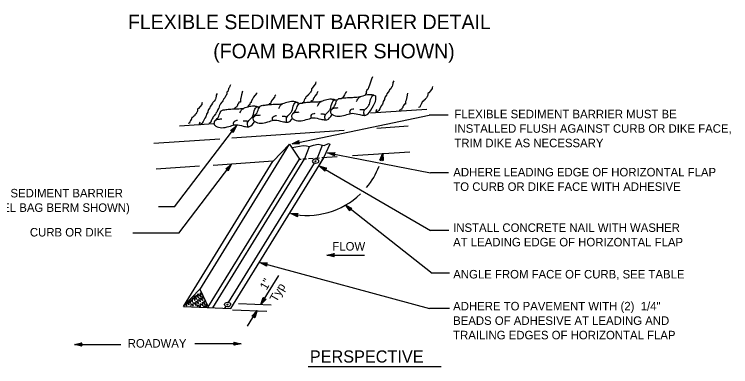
# Model space of a CAD drawing. Extents: x -894 to 866, y -472 to 714.
# Drawn here: x -184 to 406, y 50 to 340 of the extents above; entities that cross this region are included whole.
import ezdxf

# ---------------------------------------------------------------- set-up
doc = ezdxf.new("R2010")
doc.units = 0
for name, color, linetype in [('df_FLOW-LINE', 7, 'Continuous'), ('rd_PROFILE-OG', 7, 'Continuous'), ('temp_CONSTRUCTION', 7, 'Continuous'), ('temp_CONSTRUCTION-anno', 7, 'Continuous')]:
    doc.layers.add(name, color=color, linetype=linetype)

msp = doc.modelspace()

# ---------------------------------------------------------------- linework, layer by layer
at = {"layer": 'df_FLOW-LINE'}
for p, q in [((73.87, 142), (104.83, 142)), ((73.87, 142), (73.87, 142)), ((79.87, 143.33), (79.87, 143.33)), ((79.87, 140.66), (79.87, 140.66))]:
    msp.add_line(p, q, dxfattribs=at)
msp.add_lwpolyline([(79.87, 140.66), (73.87, 142), (79.87, 143.33), (79.66, 142.97), (75.26, 142), (79.66, 141.01), (79.45, 141.37), (76.64, 141.99), (79.45, 142.62), (79.23, 142.26), (78.02, 141.99), (79.24, 141.72), (79.07, 142), (79.87, 143.33), (79.07, 142)], close=True, dxfattribs=at)
at = {"layer": 'rd_PROFILE-OG'}
for points in [[(64.73, 284.52), (64.4, 283.52), (64.4, 282.85), (63.07, 281.19), (61.73, 279.53), (61.07, 278.87), (61.07, 278.53), (61.07, 277.87), (61.07, 277.54), (60.73, 276.87), (60.4, 276.21), (60.07, 275.87), (59.73, 275.21), (59.4, 274.88), (59.07, 274.54), (58.74, 274.21), (58.74, 273.88), (58.4, 273.55), (57.4, 272.88), (57.4, 272.55), (56.74, 272.22), (56.4, 272.22), (56.4, 271.88), (56.07, 271.55), (56.07, 270.89), (55.74, 270.55), (55.07, 269.56), (54.74, 268.56), (54.74, 268.23), (54.41, 267.9), (54.41, 267.56), (54.41, 267.56), (53.41, 267.23)], [(111.47, 288.73), (110.47, 286.73), (109.81, 284.41), (108.81, 281.75), (108.47, 280.42), (107.47, 278.42), (106.48, 277.42), (106.48, 277.09), (106.14, 276.43), (106.14, 275.76), (106.48, 275.43), (106.14, 275.1), (106.14, 274.76), (105.81, 274.76), (105.48, 274.43), (105.48, 274.1), (105.81, 274.1), (105.81, 274.1), (105.81, 273.77), (105.48, 273.77), (105.81, 274.76)], [(128.8, 285.3), (128.13, 283.97), (128.13, 283.3), (127.8, 281.97), (127.47, 280.64), (127.13, 280.31), (126.47, 278.98), (125.47, 277.98), (125.13, 277.32), (124.14, 275.99), (123.14, 274.66), (122.8, 273.66), (121.8, 272.33), (121.14, 270.67), (121.14, 270), (120.14, 268.34), (119.81, 267.01), (119.47, 266.35), (118.81, 265.02), (117.81, 263.35), (117.47, 262.36), (116.47, 261.03), (116.14, 260.36), (115.81, 260.36), (115.14, 260.03), (115.14, 259.7), (115.14, 259.7), (114.81, 259.7), (114.48, 260.36), (114.81, 262.03)], [(-5.43, 282.06), (-6.21, 281.03), (-6.21, 280.7), (-6.54, 279.7), (-7.2, 279.03), (-7.2, 278.37), (-7.54, 277.71), (-7.87, 276.71), (-8.54, 276.04), (-8.54, 274.71), (-9.2, 273.38), (-9.54, 272.72), (-10.2, 271.39), (-11.2, 270.39), (-11.2, 270.06), (-11.87, 269.06), (-12.53, 268.06), (-12.87, 267.73), (-13.87, 266.4), (-14.2, 265.41), (-14.53, 265.07), (-14.87, 264.08), (-15.2, 263.08), (-15.53, 262.75), (-16.2, 261.42), (-16.53, 260.42), (-16.86, 259.75), (-17.53, 258.76), (-17.86, 257.76), (-18.53, 257.43), (-18.86, 256.76), (-19.86, 255.76), (-20.2, 255.1), (-20.53, 254.1), (-20.86, 253.44), (-21.19, 253.1), (-21.53, 252.77), (-21.53, 252.11), (-21.86, 251.77), (-21.86, 251.44), (-22.19, 251.11), (-22.19, 250.78), (-22.53, 250.78), (-22.86, 250.45), (-22.86, 250.78)], [(160.7, 280.66), (160.37, 279.66), (160.37, 278.99), (159.03, 277.33), (157.7, 275.67), (157.03, 275), (157.03, 274.67), (157.03, 274.01), (157.03, 273.67), (156.7, 273.01), (156.37, 272.34), (156.03, 272.01), (155.7, 271.35), (155.37, 271.01), (155.04, 270.68), (154.7, 270.35), (154.7, 270.02), (154.37, 269.68), (153.37, 269.02), (153.37, 268.69), (152.7, 268.36), (152.37, 268.36), (152.37, 268.02), (152.04, 267.69), (152.04, 267.03), (151.7, 266.69), (151.04, 265.7), (150.71, 264.7), (150.71, 264.37), (150.37, 264.03), (150.37, 263.7), (150.37, 263.7), (149.37, 263.37)], [(-16.64, 274.91), (-17.3, 273.58), (-17.3, 272.91), (-17.64, 271.58), (-17.97, 270.25), (-18.3, 269.92), (-18.97, 268.59), (-19.97, 267.59), (-20.3, 266.93), (-21.3, 265.6), (-22.3, 264.27), (-22.63, 263.27), (-23.63, 261.94), (-24.3, 260.28), (-24.3, 259.62), (-25.3, 257.95), (-25.63, 256.62), (-25.96, 255.96), (-26.63, 254.63), (-27.63, 252.97), (-27.96, 251.97), (-28.96, 250.64), (-29.3, 249.97), (-29.63, 249.97), (-30.29, 249.64), (-30.29, 249.31), (-30.29, 249.31), (-30.63, 249.31), (-30.96, 249.97), (-30.63, 251.64)], [(4.29, 276.91), (3.62, 273.91), (2.96, 271.26), (2.62, 270.26), (2.62, 268.93), (2.62, 268.6), (2.62, 268.26), (2.62, 267.93), (2.29, 267.93), (1.62, 267.93), (1.29, 267.93), (1.29, 267.6), (0.96, 266.93), (0.96, 266.6), (0.62, 266.27), (0.29, 265.94), (0.29, 265.27), (-0.04, 264.94), (-0.38, 264.27), (-0.38, 263.94), (-1.37, 263.61), (-1.71, 262.94), (-2.04, 262.94), (-2.37, 262.94), (-2.37, 262.61), (-2.37, 262.61)], [(15.77, 275.61), (15.77, 274.95), (13.44, 271.95), (12.44, 270.29), (11.44, 268.3), (11.44, 267.63), (10.77, 266.97), (10.44, 266.63), (10.44, 266.3), (10.44, 265.97), (10.11, 265.64), (9.77, 265.64), (9.11, 264.97), (9.11, 264.64), (9.11, 264.31), (8.77, 263.98), (8.77, 263.98), (8.44, 263.98)], [(31.65, 274.03), (30.98, 273.03), (30.65, 272.03), (28.98, 270.04), (28.32, 269.04), (28.32, 268.71), (27.98, 268.38), (27.65, 267.71), (27.65, 267.38), (27.65, 267.05), (27.32, 266.71), (26.98, 266.38), (26.65, 266.38), (26.32, 266.38), (26.32, 266.05), (25.98, 266.05), (25.98, 266.05), (25.65, 265.72), (25.32, 265.72)], [(66.58, 276.74), (65.92, 275.74), (65.58, 274.75), (63.92, 272.75), (63.25, 271.76), (63.25, 271.42), (62.92, 271.09), (62.59, 270.43), (62.59, 270.09), (62.59, 269.76), (62.25, 269.43), (61.92, 269.1), (61.59, 269.1), (61.25, 269.1), (61.25, 268.76), (60.92, 268.76), (60.92, 268.76), (60.59, 268.43), (60.25, 268.43)], [(89.92, 276.79), (89.26, 275.46), (88.26, 273.8), (87.59, 272.47), (87.26, 271.81), (87.26, 271.14), (87.26, 271.81), (87.26, 272.14), (87.26, 271.81), (86.92, 271.47), (86.26, 271.14), (86.26, 271.47)], [(140.3, 275.21), (139.64, 272.22), (138.97, 269.56), (138.64, 268.56), (138.64, 267.23), (138.64, 266.9), (138.64, 266.57), (138.64, 266.23), (138.3, 266.23), (137.64, 266.23), (137.3, 266.23), (137.3, 265.9), (136.97, 265.24), (136.97, 264.9), (136.64, 264.57), (136.3, 264.24), (136.3, 263.57), (135.97, 263.24), (135.64, 262.58), (135.64, 262.24), (134.64, 261.91), (134.31, 261.25), (133.97, 261.25), (133.64, 261.25), (133.64, 260.91), (133.64, 260.91)], [(-28.94, 267.67), (-29.27, 266.67), (-29.27, 266.01), (-30.61, 264.34), (-31.94, 262.68), (-32.61, 262.02), (-32.61, 261.68), (-32.61, 261.02), (-32.61, 260.69), (-32.94, 260.02), (-33.27, 259.36), (-33.6, 259.02), (-33.94, 258.36), (-34.27, 258.03), (-34.6, 257.69), (-34.94, 257.36), (-34.94, 257.03), (-35.27, 256.7), (-36.27, 256.03), (-36.27, 255.7), (-36.94, 255.37), (-37.27, 255.37), (-37.27, 255.03), (-37.6, 254.7), (-37.6, 254.04), (-37.93, 253.71), (-38.6, 252.71), (-38.93, 251.71), (-38.93, 251.38), (-39.27, 251.05), (-39.27, 250.71), (-39.27, 250.71), (-40.27, 250.38)]]:
    msp.add_lwpolyline(points, dxfattribs=at)
at = {"layer": 'temp_CONSTRUCTION'}
for p, q in [((50.26, 266.11), (50.19, 267.33)), ((81.95, 269.12), (81.95, 269.22)), ((18.13, 263.25), (18.11, 263.56)), ((-30.87, 113.49), (43.11, 233.37)), ((55.55, 221.49), (59.5, 231.5)), ((66.2, 222.05), (70.32, 232.48)), ((-44.28, 99.76), (29.63, 219.52)), ((-24.17, 98.92), (51.15, 220.98)), ((-20.2, 98.75), (55.55, 221.49)), ((-5.37, 98.14), (71.19, 222.19)), ((65.66, 221.15), (66.18, 222)), ((67.66, 216.37), (71.35, 222.35)), ((-7.1, 103.25), (63.57, 217.76)), ((-10.14, 98.33), (-9.23, 99.81))]:
    msp.add_line(p, q, dxfattribs=at)
for points in [[(109.76, 259.09), (156.19, 262.24)], [(-47.66, 248.4), (-19.37, 250.32)], [(114.85, 246.58), (140.8, 248.35)], [(-4.44, 238.49), (88.02, 244.76)], [(-68.7, 234.13), (-14.36, 237.82)], [(29.48, 219.44), (43.04, 233.21), (51.14, 221.04)], [(45.2, 230.52), (54.33, 232.27), (57.14, 232.05), (59.39, 231.5), (62.76, 232.57), (66.74, 233.24), (71.52, 232.3), (75.22, 233.76), (76.29, 233.26), (71.38, 222.57)], [(94.91, 223.95), (142.12, 227.15)], [(-19.77, 216.17), (29.63, 219.52)], [(51.15, 220.98), (52.54, 221.07)], [(53.91, 221.17), (57.12, 221.39)], [(58.72, 221.49), (62.64, 221.76)], [(64.5, 221.89), (67.81, 222.11)], [(69.75, 222.24), (82.21, 223.09)], [(-66.84, 212.97), (-30.94, 215.41)], [(-44.23, 100.11), (-30.76, 113.98), (-23.71, 99.04)], [(-44.28, 99.76), (-5.37, 98.14)]]:
    msp.add_lwpolyline(points, dxfattribs=at)
for centre in [(64.47, 219.31), (-7.97, 101.4)]:
    msp.add_circle(centre, 0.448, dxfattribs=at)
for centre in [(64.51, 219.45), (-8, 101.46)]:
    msp.add_ellipse(centre, major_axis=(2.5, -0.04), ratio=0.768854, dxfattribs=at)
for points in [[(112.47, 273.58), (109.62, 274.05), (99.74, 271.93), (94.78, 271.58), (89.36, 271.29), (85.47, 270.78)], [(98.11, 268.44), (99.16, 270.43), (100.01, 271.48), (101.36, 272.18)], [(104.77, 256.93), (104.39, 260.64), (107.15, 263.87), (108.76, 266.16), (110.41, 271.61), (112.66, 273.58), (113.9, 273.2)], [(104.86, 257.02), (105.87, 257.19), (111.14, 263.3), (114.19, 270.15), (114.02, 273)], [(48.64, 267.92), (45.79, 268.39), (35.91, 266.27), (30.95, 265.92), (25.53, 265.63), (21.64, 265.12)], [(34.28, 262.78), (35.32, 264.77), (36.18, 265.82), (37.53, 266.52)], [(40.94, 251.26), (40.56, 254.97), (43.32, 258.21), (44.93, 260.49), (46.58, 265.94), (48.83, 267.92), (50.07, 267.54)], [(45.3, 254.48), (45.11, 255.24), (44.92, 256.29), (45.87, 258.67), (47.39, 260.1), (49.39, 264.28), (50.25, 265.9), (51.2, 266.76), (52.25, 267.14), (53.67, 267.14)], [(80.4, 269.8), (77.55, 270.28), (67.67, 268.16), (62.71, 267.8), (57.29, 267.52), (53.4, 267.01)], [(66.04, 264.66), (67.08, 266.65), (67.94, 267.71), (69.29, 268.41)], [(72.7, 253.15), (72.32, 256.86), (75.07, 260.1), (76.69, 262.38), (78.34, 267.83), (80.59, 269.8), (81.83, 269.42)], [(77.38, 258.26), (77.19, 259.02), (76.99, 260.07), (77.95, 262.44), (79.47, 263.87), (81.47, 268.06), (82.32, 269.68), (83.27, 270.53), (84.32, 270.91), (85.75, 270.91)], [(-18.53, 248.82), (-18.72, 249.58), (-18.91, 250.63), (-17.96, 253.01), (-16.44, 254.43), (-14.44, 258.62), (-13.58, 260.24), (-12.63, 261.1), (-11.59, 261.48), (-10.16, 261.48)], [(16.57, 264.14), (13.71, 264.62), (3.83, 262.5), (-1.12, 262.14), (-6.55, 261.86), (-10.43, 261.34)], [(2.21, 259), (3.25, 260.99), (4.11, 262.05), (5.46, 262.75)], [(8.86, 247.49), (8.48, 251.2), (11.24, 254.43), (12.86, 256.72), (14.5, 262.17), (16.76, 264.14), (18, 263.76)], [(13.54, 252.59), (13.35, 253.36), (13.16, 254.4), (14.11, 256.78), (15.64, 258.21), (17.63, 262.4), (18.49, 264.01), (19.44, 264.87), (20.49, 265.25), (21.91, 265.25)], [(45.3, 257.81), (46.06, 258.67), (46.54, 259.15), (48.35, 259.62), (49.3, 259.62), (51.01, 259.91)], [(77.38, 261.35), (78.14, 262.21), (78.61, 262.68), (80.42, 263.16), (81.37, 263.16), (83.08, 263.45)], [(93.1, 258.5), (92.82, 260.01), (93.44, 261.51), (95.04, 262.36), (96.1, 262.5)], [(104.48, 261.3), (103.72, 261.59), (102.68, 261.68), (100.87, 261.68)], [(-18.53, 252.15), (-17.77, 253.01), (-17.29, 253.48), (-15.49, 253.96), (-14.54, 253.96), (-12.82, 254.24)], [(13.39, 255.37), (14.15, 256.23), (14.62, 256.71), (16.43, 257.18), (17.38, 257.18), (19.09, 257.47)], [(29.26, 252.84), (28.98, 254.35), (29.61, 255.85), (31.21, 256.7), (32.27, 256.83)], [(40.65, 255.64), (39.89, 255.93), (38.84, 256.02), (37.04, 256.02)], [(41.03, 251.36), (42.03, 251.53), (45.24, 254.1)], [(45.31, 254.58), (47.22, 253.37), (58.24, 253.94), (62.74, 255), (68.77, 253.85), (72.56, 253.28)], [(61.02, 254.73), (60.74, 256.24), (61.36, 257.73), (62.97, 258.58), (64.03, 258.72)], [(72.41, 257.53), (71.65, 257.81), (70.6, 257.91), (68.8, 257.91)], [(72.79, 253.25), (73.79, 253.42), (77.89, 257.44)], [(77.38, 258.35), (79.3, 257.14), (90.31, 257.72), (94.81, 258.77), (100.85, 257.62), (104.63, 257.05)], [(-18.53, 248.91), (-16.61, 247.71), (-5.59, 248.28), (-1.09, 249.34), (4.94, 248.19), (8.73, 247.62)], [(-2.81, 249.07), (-3.09, 250.57), (-2.47, 252.07), (-0.86, 252.92), (0.19, 253.06)], [(8.58, 251.86), (7.82, 252.15), (6.77, 252.25), (4.96, 252.25)], [(8.96, 247.58), (9.96, 247.76), (14.16, 252.02)], [(13.55, 252.69), (15.47, 251.48), (26.48, 252.06), (30.98, 253.11), (37.01, 251.96), (40.8, 251.39)], [(-43.73, 100.02), (-42.86, 101.57), (-41.71, 100.36), (-41.23, 103.12), (-39.82, 101.1), (-39.68, 104.47), (-38.4, 102.25), (-38.6, 105.75), (-36.92, 103.6), (-36.65, 107.1), (-34.82, 104.87), (-35.57, 108.51), (-33.61, 105.89), (-33.74, 109.19), (-31.79, 106.76), (-32.39, 110.2), (-30.1, 107.97), (-30.17, 111.07), (-28.61, 109.25)], [(-38.13, 99.62), (-37.52, 101.91), (-36.31, 100.23), (-35.97, 103.19), (-33.88, 100.77), (-33.88, 104.2), (-31.99, 102.38), (-32.33, 105.62), (-30.23, 103.73), (-30.71, 106.9), (-28.48, 104.74), (-29.02, 107.91), (-27.2, 106.22)], [(-32.53, 99.15), (-32.73, 101.24), (-30.23, 99.62), (-30.37, 102.32), (-28.28, 100.36), (-28.55, 103.33), (-26.52, 101.57), (-27.33, 104.47), (-25.98, 103.66)], [(-27.06, 99.22), (-27.4, 100.5), (-25.44, 99.22), (-25.98, 101.44), (-24.36, 100.5)]]:
    msp.add_spline(points, degree=3, dxfattribs=at)
at = {"layer": 'temp_CONSTRUCTION-anno'}
for p, q in [((45.18, 233.72), (157.95, 257.19)), ((173.56, 257.19), (157.95, 257.19)), ((-51.57, 181.76), (-0.22, 249.03)), ((-0.72, 248.54), (-0.72, 248.54)), ((-5.42, 244.58), (-5.42, 244.58)), ((-3.3, 242.96), (-3.3, 242.96)), ((50.79, 236.24), (50.79, 236.24)), ((45.18, 233.72), (45.18, 233.72)), ((51.33, 233.63), (51.33, 233.63)), ((74.35, 226.25), (159.12, 209.79)), ((74.35, 226.25), (74.35, 226.25)), ((80.5, 226.41), (80.5, 226.41)), ((119.97, 225.94), (119.97, 225.94)), ((79.99, 223.79), (79.99, 223.79)), ((117.48, 220.32), (117.48, 220.32)), ((120.1, 219.8), (120.1, 219.8)), ((-48.22, 160.01), (-6.09, 215.22)), ((-9.46, 212.92), (-9.46, 212.92)), ((-4.76, 216.88), (-4.76, 216.88)), ((67.57, 215.39), (159.12, 162.29)), ((67.57, 215.39), (67.57, 215.39)), ((73.43, 213.53), (73.43, 213.53)), ((-7.34, 211.3), (-7.34, 211.3)), ((72.09, 211.22), (72.09, 211.22)), ((173.94, 209.79), (159.12, 209.79)), ((89.01, 183.49), (160.48, 127.21)), ((89.01, 183.49), (89.01, 183.49)), ((-51.57, 181.76), (-64.8, 181.76)), ((92.61, 178.51), (92.61, 178.51)), ((94.38, 180.51), (94.38, 180.51)), ((44.08, 176.22), (44.08, 176.22)), ((49.65, 173.64), (49.65, 173.64)), ((50.22, 176.25), (50.22, 176.25)), ((-48.22, 160.01), (-86.08, 160.01)), ((174.32, 162.29), (159.12, 162.29)), ((18.73, 135.99), (158.21, 98.25)), ((18.73, 135.99), (18.73, 135.99)), ((24.87, 135.7), (24.87, 135.7)), ((24.17, 133.13), (24.17, 133.13)), ((19.46, 101.34), (34.19, 125.21)), ((174.65, 127.21), (160.48, 127.21)), ((21.48, 107.14), (21.48, 107.14)), ((19.46, 101.34), (19.46, 101.34)), ((23.75, 105.74), (23.75, 105.74)), ((8.5, 83.59), (16.41, 96.41)), ((16.41, 96.41), (16.41, 96.41)), ((174.83, 98.25), (158.21, 98.25)), ((12.12, 92), (12.12, 92)), ((14.39, 90.6), (14.39, 90.6)), ((-133.98, 68.59), (-95.74, 68.59)), ((-133.98, 68.59), (-133.98, 68.59)), ((-127.98, 69.92), (-127.98, 69.92)), ((-127.98, 67.25), (-127.98, 67.25)), ((3.33, 69.26), (-34.9, 69.26)), ((-2.67, 70.6), (-2.67, 70.6)), ((-2.67, 67.93), (-2.67, 67.93)), ((3.33, 69.26), (3.33, 69.26)), ((58.34, 50.35), (167.93, 50.35))]:
    msp.add_line(p, q, dxfattribs=at)
for points in [[(-5.42, 244.58), (-0.72, 248.54), (-3.3, 242.96), (-3.45, 243.34), (-1.56, 247.43), (-5.01, 244.53), (-4.6, 244.48), (-2.4, 246.34), (-3.61, 243.73), (-3.76, 244.11), (-3.24, 245.24), (-4.19, 244.44), (-3.87, 244.4), (-3.3, 242.96), (-3.87, 244.4)], [(51.33, 233.63), (45.18, 233.72), (50.79, 236.24), (50.65, 235.85), (46.55, 234), (51.05, 233.93), (50.77, 234.23), (47.89, 234.28), (50.51, 235.46), (50.38, 235.07), (49.24, 234.56), (50.49, 234.54), (50.28, 234.78), (50.79, 236.24), (50.28, 234.78)], [(79.99, 223.79), (74.35, 226.25), (80.5, 226.41), (80.22, 226.1), (75.72, 225.99), (79.85, 224.18), (79.71, 224.57), (77.07, 225.72), (79.94, 225.8), (79.67, 225.49), (78.42, 225.46), (79.57, 224.96), (79.46, 225.26), (80.5, 226.41), (79.46, 225.26)], [(117.48, 220.32), (119.97, 225.94), (120.1, 219.8), (119.79, 220.07), (119.7, 224.58), (117.87, 220.46), (118.26, 220.6), (119.43, 223.23), (119.49, 220.35), (119.18, 220.63), (119.15, 221.88), (118.65, 220.73), (118.95, 220.84), (120.1, 219.8), (118.95, 220.84)], [(-9.46, 212.92), (-4.76, 216.88), (-7.34, 211.3), (-7.49, 211.69), (-5.6, 215.77), (-9.05, 212.88), (-8.64, 212.83), (-6.44, 214.69), (-7.65, 212.07), (-7.8, 212.46), (-7.28, 213.59), (-8.23, 212.78), (-7.91, 212.75), (-7.34, 211.3), (-7.91, 212.75)], [(72.09, 211.22), (67.57, 215.39), (73.43, 213.53), (73.07, 213.33), (68.78, 214.7), (72.08, 211.64), (72.08, 212.05), (69.96, 214), (72.7, 213.13), (72.34, 212.93), (71.15, 213.31), (72.07, 212.46), (72.07, 212.78), (73.43, 213.53), (72.07, 212.78)], [(92.61, 178.51), (89.01, 183.49), (94.38, 180.51), (93.99, 180.39), (90.05, 182.57), (92.69, 178.92), (92.77, 179.32), (91.08, 181.66), (93.59, 180.26), (93.2, 180.14), (92.11, 180.74), (92.84, 179.73), (92.9, 180.05), (94.38, 180.51), (92.9, 180.05)], [(49.65, 173.64), (44.08, 176.22), (50.22, 176.25), (49.94, 175.95), (45.44, 175.93), (49.52, 174.03), (49.39, 174.42), (46.78, 175.63), (49.65, 175.65), (49.37, 175.35), (48.13, 175.34), (49.26, 174.82), (49.16, 175.12), (50.22, 176.25), (49.16, 175.12)], [(24.17, 133.13), (18.73, 135.99), (24.87, 135.7), (24.57, 135.42), (20.07, 135.63), (24.06, 133.52), (23.95, 133.92), (21.39, 135.26), (24.27, 135.13), (23.97, 134.84), (22.73, 134.9), (23.83, 134.32), (23.75, 134.63), (24.87, 135.7), (23.75, 134.63)], [(23.75, 105.74), (19.46, 101.34), (21.48, 107.14), (21.67, 106.78), (20.18, 102.52), (23.33, 105.75), (22.92, 105.75), (20.91, 103.69), (21.85, 106.41), (22.04, 106.04), (21.64, 104.86), (22.51, 105.76), (22.19, 105.76), (21.48, 107.14), (22.19, 105.76)], [(12.12, 92), (16.41, 96.41), (14.39, 90.6), (14.2, 90.97), (15.68, 95.22), (12.53, 92), (12.95, 91.99), (14.96, 94.06), (14.01, 91.34), (13.82, 91.7), (14.23, 92.88), (13.36, 91.98), (13.68, 91.98), (14.39, 90.6), (13.68, 91.98)], [(-127.98, 67.25), (-133.98, 68.59), (-127.98, 69.92), (-128.19, 69.57), (-132.59, 68.6), (-128.19, 67.61), (-128.4, 67.96), (-131.22, 68.59), (-128.41, 69.21), (-128.62, 68.86), (-129.83, 68.59), (-128.61, 68.32), (-128.78, 68.59), (-127.98, 69.92), (-128.78, 68.59)], [(-2.67, 70.6), (3.33, 69.26), (-2.67, 67.93), (-2.45, 68.28), (1.94, 69.26), (-2.45, 70.24), (-2.24, 69.89), (0.57, 69.26), (-2.24, 68.64), (-2.03, 68.99), (-0.81, 69.26), (-2.03, 69.53), (-1.87, 69.26), (-2.67, 67.93), (-1.87, 69.26)]]:
    msp.add_lwpolyline(points, close=True, dxfattribs=at)
for points in [[(1.15, 102.19), (27.83, 101.08)], [(-3.89, 97.16), (24.49, 95.97)]]:
    msp.add_lwpolyline(points, dxfattribs=at)
for start, end in [(342.75209, 348.70235), (320.28826, 338.55299), (257.7557, 313.65772)]:
    msp.add_arc((57.57, 238.41), 63.63, start, end, dxfattribs=at)

# ---------------------------------------------------------------- texts
for s, height, p in [('FLEXIBLE SEDIMENT BARRIER DETAIL', 12, (-89.96, 327.94)), ('(FOAM BARRIER SHOWN)', 12, (-19.77, 303.94)), ('FLEXIBLE SEDIMENT BARRIER MUST BE', 7, (178.76, 254.63)), ('INSTALLED FLUSH AGAINST CURB OR DIKE FACE,', 7, (178.76, 242.73)), ('TRIM DIKE AS NECESSARY', 7, (178.76, 230.83)), ('ADHERE LEADING EDGE OF HORIZONTAL FLAP', 7, (177.88, 206.82)), ('TO CURB OR DIKE FACE WITH ADHESIVE', 7, (177.88, 194.92)), ('LINEAR SEDIMENT BARRIER', 7, (-223.13, 189.55)), ('(GRAVEL BAG BERM SHOWN)', 7, (-223.13, 177.65)), ('INSTALL CONCRETE NAIL WITH WASHER', 7, (177.74, 161.16)), ('CURB OR DIKE', 7, (-170.73, 157.41)), ('AT LEADING EDGE OF HORIZONTAL FLAP', 7, (177.74, 149.26)), ('FLOW', 7, (78.3, 145.83)), ('ANGLE FROM FACE OF CURB, SEE TABLE', 7, (177.86, 122.89)), ('ADHERE TO PAVEMENT WITH (2)  1/4" ', 7, (177.75, 96.62)), ('BEADS OF ADHESIVE AT LEADING AND ', 7, (177.75, 84.72)), ('TRAILING EDGES OF HORIZONTAL FLAP', 7, (177.75, 72.82)), ('ROADWAY', 7, (-90.18, 66.06)), ('PERSPECTIVE', 10, (59.77, 53.71))]:
    msp.add_text(s, height=height, dxfattribs=at).set_placement(p)
for s, p in [('1"', (24.15, 112.84)), ('Typ', (32.32, 102.94))]:
    msp.add_text(s, height=7, rotation=60.32692, dxfattribs=at).set_placement(p)

doc.saveas('drawing.dxf')
